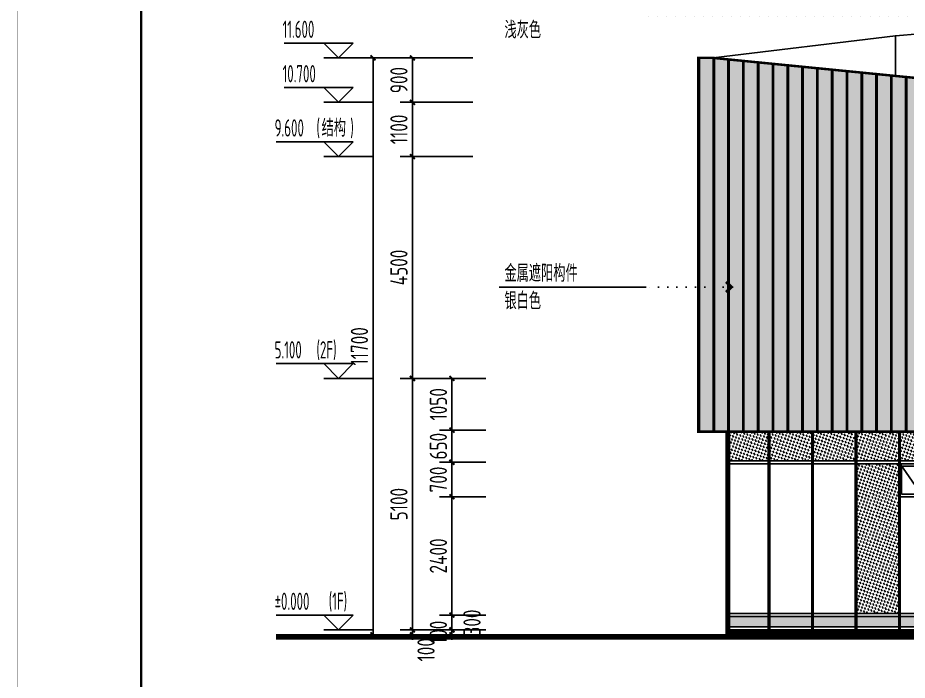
# Model space of a CAD drawing. Extents: x -280168 to 205214, y -148835 to -64913.
# Drawn here: x 121109 to 139140, y -140302 to -126868 of the extents above; entities that cross this region are included whole.
import ezdxf
from ezdxf.xclip import XClip

# ---------------------------------------------------------------- set-up
doc = ezdxf.new("R2010")
doc.units = 0
doc.header["$LTSCALE"] = 1000
doc.header["$MEASUREMENT"] = 0
doc.header["$XCLIPFRAME"] = 0
doc.linetypes.add('DASH', pattern=[0.35, 0.25, -0.1])
doc.linetypes.add('DOT2', pattern=[0.125, 0, -0.125])
for name, color, linetype in [('01-标注_尺寸', 124, 'Continuous'), ('01-标注_标高', 200, 'Continuous'), ('01-标注_符号', 200, 'Continuous'), ('01-标注_轴线坐标', 132, 'Continuous'), ('02-TEXT_标注', 130, 'Continuous'), ('05-填充_156', 156, 'Continuous'), ('05-填充_18', 18, 'Continuous'), ('05-填充_天正', 14, 'Continuous'), ('A-C_玻璃幕墙', 140, 'Continuous'), ('A-C_窗', 140, 'Continuous'), ('D-铝板', 181, 'Continuous'), ('E-立面轮廓', 241, 'Continuous')]:
    doc.layers.add(name, color=color, linetype=linetype)
doc.layers.add('04-不打印_辅助线', color=165, linetype='Continuous', plot=False)
doc.styles.add('_TCH_DIM', font='ros1.shx', dxfattribs={"width": 0.75, "bigfont": 'jd.shx'})
doc.styles.add('_TCH_DIM_T3', font='ros1.shx', dxfattribs={"width": 0.85, "bigfont": 'jd.shx'})
doc.styles.add('logo-3', font='STXIHEI_0.TTF', dxfattribs={"width": 0.75})
doc.styles.get("Standard").update_dxf_attribs({"font": 'STXIHEI_0.TTF', "width": 0.75})
doc.dimstyles.new('_TCH_ARCH&&100', dxfattribs={"dimtxt": 350, "dimasz": 100, "dimexe": 250, "dimexo": 300, "dimgap": 100, "dimtad": 1, "dimdec": 0, "dimzin": 0, "dimdsep": 46, "dimtxsty": '_TCH_DIM_T3', "dimblk": 'ARCHTICK', "dimcen": 0.09, "dimclrt": 7, "dimazin": 2, "dimtfac": 1, "dimtdec": 0, "dimtix": 1, "dimtmove": 2, "dimatfit": 3, "dimfxl": 0, "dimtolj": 1, "dimtzin": 0, "dimarcsym": 0})
doc.dimstyles.new('副本 ISO-1', dxfattribs={"dimtxt": 2.5, "dimasz": 1.5, "dimexe": 1.25, "dimexo": 0.625, "dimtad": 1, "dimdec": 0, "dimtxsty": 'logo-3', "dimblk": 'ARCHTICK', "dimcen": 2.5, "dimdle": 1, "dimadec": 0, "dimazin": 0, "dimtfac": 1, "dimtdec": 0, "dimtix": 1, "dimtmove": 0, "dimatfit": 3, "dimldrblk": 'AR', "dimfxl": 0, "dimarcsym": 0})
pattern_1 = [(0, (-156128.72, 157902.89), (158.75, 158.75), [79.375, -238.125]), (90, (-156089.03, 157863.2), (-158.75, 158.75), [79.375, -238.125])]
pattern_2 = [(315, (-156128.72, 163512.89), (134.70384, -3e-14), [95.25, -95.25])]
pattern_3 = [(315, (-87740.84, 167352.89), (134.70384, -3e-14), [95.25, -95.25])]
pattern_4 = [(0, (-32303.14, 165343.42), (158.75, 158.75), [79.375, -238.125]), (90, (-32263.46, 165303.73), (-158.75, 158.75), [79.375, -238.125])]

# ---------------------------------------------------------------- blocks, each defined once
blk = doc.blocks.new('图框-A1')
for points, const_width in [([(0, 0), (841, 0), (841, 594), (0, 594)], 0.05), ([(766, 584), (25, 584), (25, 10), (766, 10)], 0.5)]:
    blk.add_lwpolyline(points, close=True, dxfattribs=dict(const_width=const_width))
blk = doc.blocks.new('*U732')
at = {"layer": '05-填充_18', "const_width": 210}
blk.add_lwpolyline([(-870, 0), (870, 0)], dxfattribs=at)
blk = doc.blocks.new('*U733')
at = {"layer": '05-填充_18', "color": 0, "linetype": 'ByBlock', "lineweight": -2, "transparency": 16777216}
for p in [(-14400, 0), (-12600, 0), (-10800, 0), (-9000, 0), (-7200, 0), (-5400, 0), (-3600, 0), (-1800, 0), (0, 0)]:
    blk.add_blockref('*U732', p, dxfattribs=at)
blk = doc.blocks.new('*U708')
at = {"layer": 'A-C_玻璃幕墙'}
for p, q in [((-870, 30), (870, 30)), ((-870, -30), (870, -30))]:
    blk.add_line(p, q, dxfattribs=at)
blk = doc.blocks.new('*U709')
at = {"color": 0, "linetype": 'ByBlock', "lineweight": -2, "transparency": 16777216}
for p in [(-14400, 0), (-12600, 0), (-10800, 0), (-9000, 0), (-7200, 0), (-5400, 0), (-3600, 0), (-1800, 0), (0, 0)]:
    blk.add_blockref('*U708', p, dxfattribs=at)
blk = doc.blocks.new('*U710')
at = {"layer": 'A-C_玻璃幕墙'}
for p, q in [((-870, 30), (870, 30)), ((-870, -30), (870, -30))]:
    blk.add_line(p, q, dxfattribs=at)
blk = doc.blocks.new('*U711')
at = {"color": 0, "linetype": 'ByBlock', "lineweight": -2, "transparency": 16777216}
for p in [(-14400, 0), (-12600, 0), (-10800, 0), (-9000, 0), (-7200, 0), (-5400, 0), (-3600, 0), (-1800, 0), (0, 0)]:
    blk.add_blockref('*U710', p, dxfattribs=at)
blk = doc.blocks.new('*U712')
at = {"layer": 'A-C_玻璃幕墙'}
for p, q in [((-870, 30), (870, 30)), ((-870, -30), (870, -30))]:
    blk.add_line(p, q, dxfattribs=at)
blk = doc.blocks.new('*U713')
at = {"color": 0, "linetype": 'ByBlock', "lineweight": -2, "transparency": 16777216}
for p in [(-14400, 0), (-12600, 0), (-10800, 0), (-9000, 0), (-7200, 0), (-5400, 0), (-3600, 0), (-1800, 0), (0, 0)]:
    blk.add_blockref('*U712', p, dxfattribs=at)
blk = doc.blocks.new('*U714')
at = {"layer": 'A-C_玻璃幕墙'}
for p, q in [((-870, 30), (870, 30)), ((-870, -30), (870, -30))]:
    blk.add_line(p, q, dxfattribs=at)
blk = doc.blocks.new('*U715')
at = {"color": 0, "linetype": 'ByBlock', "lineweight": -2, "transparency": 16777216}
for p in [(-14400, 0), (-12600, 0), (-10800, 0), (-9000, 0), (-7200, 0), (-5400, 0), (-3600, 0), (-1800, 0), (0, 0)]:
    blk.add_blockref('*U714', p, dxfattribs=at)
blk = doc.blocks.new('*U716')
at = {"layer": 'A-C_玻璃幕墙'}
for p, q in [((-870, 30), (870, 30)), ((-870, -30), (870, -30))]:
    blk.add_line(p, q, dxfattribs=at)
blk = doc.blocks.new('*U717')
at = {"color": 0, "linetype": 'ByBlock', "lineweight": -2, "transparency": 16777216}
for p in [(-14400, 0), (-12600, 0), (-10800, 0), (-9000, 0), (-7200, 0), (-5400, 0), (-3600, 0), (-1800, 0), (0, 0)]:
    blk.add_blockref('*U716', p, dxfattribs=at)
blk = doc.blocks.new('*U720')
at = {"layer": 'A-C_玻璃幕墙'}
for p, q in [((-870, 30), (870, 30)), ((-870, -30), (870, -30))]:
    blk.add_line(p, q, dxfattribs=at)
blk = doc.blocks.new('*U721')
at = {"color": 0, "linetype": 'ByBlock', "lineweight": -2, "transparency": 16777216}
for p in [(-14400, 0), (-12600, 0), (-10800, 0), (-9000, 0), (-7200, 0), (-5400, 0), (-3600, 0), (-1800, 0), (0, 0)]:
    blk.add_blockref('*U720', p, dxfattribs=at)
blk = doc.blocks.new('*U722')
at = {"layer": 'A-C_玻璃幕墙'}
for p, q in [((-870, 30), (870, 30)), ((-870, -30), (870, -30))]:
    blk.add_line(p, q, dxfattribs=at)
blk = doc.blocks.new('*U723')
at = {"color": 0, "linetype": 'ByBlock', "lineweight": -2, "transparency": 16777216}
for p in [(-14400, 0), (-12600, 0), (-10800, 0), (-9000, 0), (-7200, 0), (-5400, 0), (-3600, 0), (-1800, 0), (0, 0)]:
    blk.add_blockref('*U722', p, dxfattribs=at)
blk = doc.blocks.new('*U724')
at = {"layer": 'A-C_玻璃幕墙'}
for p, q in [((-870, 30), (870, 30)), ((-870, -30), (870, -30))]:
    blk.add_line(p, q, dxfattribs=at)
blk = doc.blocks.new('*U725')
at = {"color": 0, "linetype": 'ByBlock', "lineweight": -2, "transparency": 16777216}
for p in [(-14400, 0), (-12600, 0), (-10800, 0), (-9000, 0), (-7200, 0), (-5400, 0), (-3600, 0), (-1800, 0), (0, 0)]:
    blk.add_blockref('*U724', p, dxfattribs=at)
blk = doc.blocks.new('*U726')
at = {"layer": 'A-C_玻璃幕墙'}
blk.add_line((-870, 0), (870, 0), dxfattribs=at)
blk = doc.blocks.new('*U727')
at = {"color": 0, "linetype": 'ByBlock', "lineweight": -2, "transparency": 16777216}
for p in [(-14400, 0), (-12600, 0), (-10800, 0), (-9000, 0), (-7200, 0), (-5400, 0), (-3600, 0), (-1800, 0), (0, 0)]:
    blk.add_blockref('*U726', p, dxfattribs=at)
blk = doc.blocks.new('*U728')
at = {"layer": '05-填充_156'}
h = blk.add_hatch(dxfattribs=at)
h.set_pattern_fill('CROSS', color=136, scale=100)
h.set_pattern_definition(pattern_1)
h.paths.add_polyline_path([(-1320, 920), (378, 920), (378, -570), (-1320, -570)])
blk = doc.blocks.new('*U729')
at = {"color": 0, "linetype": 'ByBlock', "lineweight": -2, "transparency": 16777216}
for p in [(-14400, 0), (-12600, 0), (-10800, 0), (-9000, 0), (-7200, 0), (-5400, 0), (-3600, 0), (-1800, 0), (0, 0)]:
    blk.add_blockref('*U728', p, dxfattribs=at)
blk = doc.blocks.new('*U730')
at = {"layer": '05-填充_156'}
h = blk.add_hatch(dxfattribs=at)
h.set_pattern_fill('DASH', color=256, scale=100, angle=315)
h.set_pattern_definition(pattern_2)
h.paths.add_polyline_path([(-420, 310), (1278, 310), (1278, -280), (-420, -280)])
blk = doc.blocks.new('*U731')
at = {"color": 0, "linetype": 'ByBlock', "lineweight": -2, "transparency": 16777216}
for p in [(-14400, 0), (-12600, 0), (-10800, 0), (-9000, 0), (-7200, 0), (-5400, 0), (-3600, 0), (-1800, 0), (0, 0)]:
    blk.add_blockref('*U730', p, dxfattribs=at)
blk = doc.blocks.new('*U718')
at = {"layer": '05-填充_156'}
h = blk.add_hatch(dxfattribs=at)
h.set_pattern_fill('CROSS', color=136, scale=100)
h.set_pattern_definition(pattern_1)
h.paths.add_polyline_path([(-1320, 720), (378, 720), (378, -570), (-1320, -570)])
blk = doc.blocks.new('*U719')
at = {"color": 0, "linetype": 'ByBlock', "lineweight": -2, "transparency": 16777216}
for p in [(-14400, 0), (-12600, 0), (-10800, 0), (-9000, 0), (-7200, 0), (-5400, 0), (-3600, 0), (-1800, 0), (0, 0)]:
    blk.add_blockref('*U718', p, dxfattribs=at)
blk = doc.blocks.new('A$C145657A9')
for points in [[(15, -2075), (885, -2075), (885, -375), (15, -375)], [(65, -2025), (835, -2025), (835, -425), (65, -425)]]:
    blk.add_lwpolyline(points, close=True)
at = {"linetype": 'DASH'}
for points in [[(15, -375), (450, -2075), (885, -375)], [(885, -375), (15, -1225), (885, -2075)]]:
    blk.add_lwpolyline(points, dxfattribs=at)
at = {"layer": '04-不打印_辅助线', "width": 0.75}
blk.add_text('0915', height=285.4, dxfattribs=at).set_placement((150, -1359))
blk = doc.blocks.new('*U734')
at = {"layer": 'A-C_窗'}
blk.add_line((435, -1035), (435, 1035), dxfattribs=at)
blk.add_blockref('A$C145657A9', (-450, 1040), dxfattribs=at)
blk = doc.blocks.new('*U735')
at = {"color": 0, "linetype": 'ByBlock', "lineweight": -2, "transparency": 16777216}
for p in [(0, 0), (1800, 0), (3600, 0), (5400, 0)]:
    blk.add_blockref('*U734', p, dxfattribs=at)
blk = doc.blocks.new('*U736')
at = {"layer": 'A-C_窗'}
blk.add_line((435, -1035), (435, 1035), dxfattribs=at)
blk.add_blockref('A$C145657A9', (-450, 1040), dxfattribs=at)
blk = doc.blocks.new('*U737')
at = {"color": 0, "linetype": 'ByBlock', "lineweight": -2, "transparency": 16777216}
for p in [(0, 0), (1800, 0)]:
    blk.add_blockref('*U736', p, dxfattribs=at)
blk = doc.blocks.new('*U178')
at = {"layer": 'A-C_玻璃幕墙'}
for p, q in [((-30, -2025), (-30, 8675)), ((30, -2025), (30, 8675))]:
    blk.add_line(p, q, dxfattribs=at)
blk = doc.blocks.new('*U180')
at = {"layer": '05-填充_天正'}
h = blk.add_hatch(dxfattribs=at)
h.set_pattern_fill('AR-CONC', color=256, scale=200)
h.set_pattern_definition([(50, (-156128.72, 161537.9), (364.36934, -31.87817), [38.1, -419.1]), (355, (-156128.72, 161537.9), (-70.48565, 382.1133), [30.48, -335.28]), (100.451, (-156098.36, 161535.23), (293.885, 350.2334), [32.38, -356.18]), (46.1842, (-156128.7, 161639.5), (542.1581, -84.0847), [57.15, -628.65]), (96.6356, (-156083.54, 161632.5), (474.8085, 494.8511), [48.57, -534.27]), (351.184, (-156128.7, 161639.5), (474.8092, 494.8502), [45.72, -502.92]), (21, (-156077.92, 161614.1), (303.22976, -204.53104), [38.1, -419.1]), (326, (-156077.92, 161614.1), (123.60406, 368.37593), [30.48, -335.28]), (71.4514, (-156052.65, 161597.04), (426.833, 163.8457), [32.38, -356.18]), (37.5, (-156128.72, 161537.89), (6.17721, 169.11008), [0, -331.216, 0, -340.36, 0, -336.55]), (7.5, (-156128.72, 161537.89), (133.63933, 200.36115), [0, -194.056, 0, -323.596, 0, -128.27]), (327.5, (-156242, 161537.89), (271.18119, -11.45749), [0, -127, 0, -396.24, 0, -525.78]), (317.5, (-156292.8, 161537.89), (296.25836, 50.85298), [0, -165.1, 0, -263.144, 0, -373.38])])
h.paths.add_polyline_path([(-420, 285), (1278, 285), (1278, -285), (-420, -285)])
blk = doc.blocks.new('*U179')
at = {"layer": '05-填充_156'}
h = blk.add_hatch(dxfattribs=at)
h.set_pattern_fill('DASH', color=256, scale=100, angle=315)
h.set_pattern_definition(pattern_2)
h.paths.add_polyline_path([(-420, 310), (1278, 310), (1278, -280), (-420, -280)])
blk = doc.blocks.new('A$C649D47EF')
for points in [[(-1735, 0), (5, 0), (5, 670), (-1735, 670)], [(-1685, 50), (-45, 50), (-45, 620), (-1685, 620)]]:
    blk.add_lwpolyline(points, close=True)
for points in [[(-1735, 670), (-865, 50)], [(-865, 50), (5, 670)]]:
    blk.add_lwpolyline(points)
at = {"layer": '04-不打印_辅助线', "width": 0.75}
blk.add_text('1807', height=285.4, dxfattribs=at).set_placement((-1188, 199))
blk = doc.blocks.new('000')
at = {"layer": '05-填充_156'}
h = blk.add_hatch(dxfattribs=at)
h.set_pattern_fill('CROSS', color=136, scale=100)
h.set_pattern_definition([(0, (-154860.72, 167352.89), (158.75, 158.75), [79.375, -238.125]), (90, (-154821.03, 167313.2), (-158.75, 158.75), [79.375, -238.125])])
h.paths.add_polyline_path([(0, 10370), (1666, 10370), (1666, 8880), (0, 8880)])
h = blk.add_hatch(dxfattribs=at)
h.set_pattern_fill('DASH', color=256, scale=100, angle=315)
h.set_pattern_definition(pattern_3)
h.paths.add_polyline_path([(0, 8800), (1666, 8800), (1666, 8230), (0, 8230)])
h = blk.add_hatch(dxfattribs=at)
h.set_pattern_fill('DASH', color=256, scale=100, angle=315)
h.set_pattern_definition([(315, (-82414.84, 164652.89), (134.70384, -3e-14), [95.25, -95.25])])
h.paths.add_polyline_path([(5326, 8170), (7066, 8170), (7066, 5530), (5326, 5530)])
h = blk.add_hatch(dxfattribs=at)
h.set_pattern_fill('CROSS', color=136, scale=100)
h.set_pattern_definition([(0, (-87740.84, 167352.89), (158.75, 158.75), [79.375, -238.125]), (90, (-87701.16, 167313.2), (-158.75, 158.75), [79.375, -238.125])])
h.paths.add_polyline_path([(0, 5470), (1666, 5470), (1666, 4180), (0, 4180)])
h = blk.add_hatch(dxfattribs=at)
h.set_pattern_fill('DASH', color=256, scale=100, angle=315)
h.set_pattern_definition(pattern_3)
h.paths.add_polyline_path([(0, 4100), (1666, 4100), (1666, 3530), (0, 3530)])
h = blk.add_hatch(dxfattribs=at)
h.set_pattern_fill('CROSS', color=136, scale=100)
h.set_pattern_definition(pattern_4)
h.paths.add_polyline_path([(16126, 4120), (17824, 4120), (17824, 3530), (16126, 3530)])
h = blk.add_hatch(dxfattribs=at)
h.set_pattern_fill('DASH', color=256, scale=100, angle=315)
h.set_pattern_definition([(315, (-82414.84, 159552.89), (134.70384, -3e-14), [95.25, -95.25])])
h.paths.add_polyline_path([(5326, 3470), (7066, 3470), (7066, 430), (5326, 430)])
h = blk.add_hatch(dxfattribs=at)
h.set_pattern_fill('CROSS', color=136, scale=100)
h.set_pattern_definition(pattern_4)
h.paths.add_polyline_path([(16126, 3470), (17866, 3470), (17866, 430), (16126, 430)])
at = {"layer": '05-填充_天正'}
h = blk.add_hatch(dxfattribs=at)
h.set_pattern_fill('AR-CONC', color=256, scale=200)
h.set_pattern_definition([(50, (-156295.33, 167352.9), (364.36934, -31.87817), [38.1, -419.1]), (355, (-156295.33, 167352.9), (-70.48565, 382.1133), [30.48, -335.28]), (100.451, (-156264.97, 167350.23), (293.885, 350.2334), [32.38, -356.18]), (46.1842, (-156295.33, 167454.5), (542.1581, -84.0847), [57.15, -628.65]), (96.6356, (-156250.15, 167447.5), (474.8085, 494.8511), [48.57, -534.27]), (351.184, (-156295.33, 167454.5), (474.8092, 494.8502), [45.72, -502.92]), (21, (-156244.53, 167429.1), (303.22976, -204.53104), [38.1, -419.1]), (326, (-156244.53, 167429.1), (123.60406, 368.37593), [30.48, -335.28]), (71.4514, (-156219.26, 167412.04), (426.833, 163.8457), [32.38, -356.18]), (37.5, (-156295.33, 167352.89), (6.17721, 169.11008), [0, -331.216, 0, -340.36, 0, -336.55]), (7.5, (-156295.33, 167352.89), (133.63933, 200.36115), [0, -194.056, 0, -323.596, 0, -128.27]), (327.5, (-156408.61, 167352.89), (271.18119, -11.45749), [0, -127, 0, -396.24, 0, -525.78]), (317.5, (-156459.41, 167352.89), (296.25836, 50.85298), [0, -165.1, 0, -263.144, 0, -373.38])])
h.paths.add_polyline_path([(0, 6100), (1666, 6100), (1666, 5530), (0, 5530)])
at = {"layer": '05-填充_18'}
for points, const_width in [([(0, 265), (1666, 265)], 210), ([(17896, 50), (0, 50)], 100)]:
    blk.add_lwpolyline(points, dxfattribs=dict(at, const_width=const_width))
at = {"layer": 'A-C_玻璃幕墙'}
for p, q in [((0, 10430), (1666, 10430)), ((0, 10370), (1666, 10370)), ((0, 8880), (1666, 8880)), ((0, 8820), (1666, 8820)), ((0, 8230), (1666, 8230)), ((0, 8170), (1666, 8170)), ((0, 5530), (1666, 5530)), ((0, 5470), (1666, 5470)), ((0, 4180), (1666, 4180)), ((0, 4120), (1666, 4120)), ((0, 3530), (1666, 3530)), ((0, 3470), (1666, 3470)), ((0, 430), (1666, 430)), ((0, 370), (1666, 370)), ((0, 160), (1666, 160)), ((0, 100), (1666, 100)), ((17896, 100), (0, 100))]:
    blk.add_line(p, q, dxfattribs=at)
at = {"layer": 'A-C_窗'}
blk.add_line((1666, 6100), (0, 6100), dxfattribs=at)
at = {"layer": 'E-立面轮廓'}
blk.add_lwpolyline([(17896, 0), (17896, 10800), (0, 10800), (0, 0)], dxfattribs=at)
for name, p in [('*U721', (16996, 10400)), ('*U729', (17446, 9450)), ('*U723', (16996, 8850)), ('*U731', (16546, 8510)), ('*U717', (16996, 8200)), ('*U737', (2161, 7135)), ('*U735', (9361, 7135)), ('*U727', (16996, 6100)), ('*U725', (16996, 5500)), ('*U719', (17446, 4750)), ('*U715', (16996, 4150)), ('*U713', (16996, 3500)), ('*U709', (16996, 400)), ('*U711', (16996, 130))]:
    blk.add_blockref(name, p)
at = {"color": 0, "linetype": 'ByBlock', "lineweight": -2, "transparency": 16777216}
for name, p in [('*U180', (2146, 5815)), ('*U180', (3946, 5815)), ('*U180', (7546, 5815)), ('*U180', (9346, 5815)), ('*U180', (11146, 5815)), ('*U180', (12946, 5815)), ('*U180', (14746, 5815)), ('*U180', (16546, 5815)), ('*U179', (2146, 3810)), ('*U179', (3946, 3810)), ('*U179', (5746, 3810)), ('*U179', (7546, 3810)), ('*U179', (9346, 3810)), ('*U179', (11146, 3810)), ('*U179', (12946, 3810)), ('*U179', (14746, 3810))]:
    blk.add_blockref(name, p, dxfattribs=at)
at = {"layer": '05-填充_18'}
blk.add_blockref('*U733', (16996, 265), dxfattribs=at)
at = {"layer": 'A-C_玻璃幕墙', "color": 0, "linetype": 'ByBlock', "lineweight": -2, "transparency": 16777216}
for p in [(1696, 2125), (3496, 2125), (5296, 2125), (7096, 2125), (8896, 2125), (10696, 2125), (12496, 2125), (14296, 2125), (16096, 2125)]:
    blk.add_blockref('*U178', p, dxfattribs=at)
at = {"layer": 'A-C_窗'}
for p in [(8861, 2800), (10661, 2800), (12461, 2800), (14261, 2800)]:
    blk.add_blockref('A$C649D47EF', p, dxfattribs=at)
blk = doc.blocks.new('*U326')
at = {"layer": '05-填充_18', "const_width": 300}
blk.add_lwpolyline([(0, 3115), (0, -4465)], dxfattribs=at)
at = {"layer": 'D-铝板'}
for p, q in [((-150, 3115), (-150, -4465)), ((-125, 3115), (-125, -4465)), ((150, 3115), (150, -4465))]:
    blk.add_line(p, q, dxfattribs=at)
blk = doc.blocks.new('*U327')
at = {"color": 0, "linetype": 'ByBlock', "lineweight": -2, "transparency": 16777216}
for p in [(0, 0), (300, 0), (600, 0), (900, 0), (1200, 0), (1500, 0), (1800, 0), (2100, 0), (2400, 0), (2700, 0), (3000, 0), (3300, 0), (3600, 0), (3900, 0), (4200, 0), (4500, 0), (4800, 0), (5100, 0), (5400, 0), (5700, 0), (6000, 0), (6300, 0), (6600, 0), (6900, 0), (7200, 0), (7500, 0), (7800, 0), (8100, 0), (8400, 0)]:
    blk.add_blockref('*U326', p, dxfattribs=at)
blk = doc.blocks.new('_ArchTick')
at = {"color": 0, "linetype": 'ByBlock', "const_width": 0.4}
blk.add_lwpolyline([(-0.5, -0.5), (0.5, 0.5)], dxfattribs=at)
blk = doc.blocks.new('*X10')
at = {"color": 0}
for p, q in [((-1012.312, 1692.723), (-1012.284, 1692.723)), ((-1012.312, 1692.722), (-1012.312, 1692.723)), ((-1012.311, 1692.724), (-1012.285, 1692.724)), ((-1012.311, 1692.721), (-1012.311, 1692.724)), ((-1012.311, 1692.722), (-1012.283, 1692.722)), ((-1012.31, 1692.725), (-1012.286, 1692.725)), ((-1012.31, 1692.72), (-1012.31, 1692.725)), ((-1012.31, 1692.721), (-1012.282, 1692.721)), ((-1012.309, 1692.726), (-1012.287, 1692.726)), ((-1012.309, 1692.719), (-1012.309, 1692.726)), ((-1012.309, 1692.72), (-1012.281, 1692.72)), ((-1012.308, 1692.727), (-1012.288, 1692.727)), ((-1012.308, 1692.718), (-1012.308, 1692.727)), ((-1012.308, 1692.719), (-1012.28, 1692.719)), ((-1012.307, 1692.728), (-1012.289, 1692.728)), ((-1012.307, 1692.717), (-1012.307, 1692.728)), ((-1012.307, 1692.718), (-1012.279, 1692.718)), ((-1012.306, 1692.729), (-1012.29, 1692.729)), ((-1012.306, 1692.716), (-1012.306, 1692.729)), ((-1012.306, 1692.717), (-1012.278, 1692.717)), ((-1012.305, 1692.73), (-1012.291, 1692.73)), ((-1012.305, 1692.715), (-1012.305, 1692.73)), ((-1012.305, 1692.716), (-1012.277, 1692.716)), ((-1012.304, 1692.731), (-1012.292, 1692.731)), ((-1012.304, 1692.714), (-1012.304, 1692.731)), ((-1012.304, 1692.715), (-1012.276, 1692.715)), ((-1012.303, 1692.732), (-1012.293, 1692.732)), ((-1012.303, 1692.713), (-1012.303, 1692.732)), ((-1012.303, 1692.714), (-1012.275, 1692.714)), ((-1012.302, 1692.733), (-1012.294, 1692.733)), ((-1012.302, 1692.712), (-1012.302, 1692.733)), ((-1012.302, 1692.713), (-1012.274, 1692.713)), ((-1012.301, 1692.734), (-1012.295, 1692.734)), ((-1012.301, 1692.711), (-1012.301, 1692.734)), ((-1012.301, 1692.712), (-1012.273, 1692.712)), ((-1012.3, 1692.735), (-1012.296, 1692.735)), ((-1012.3, 1692.71), (-1012.3, 1692.735)), ((-1012.3, 1692.711), (-1012.272, 1692.711)), ((-1012.299, 1692.736), (-1012.297, 1692.736)), ((-1012.299, 1692.709), (-1012.299, 1692.736)), ((-1012.299, 1692.71), (-1012.271, 1692.71)), ((-1012.298, 1692.708), (-1012.298, 1692.736)), ((-1012.298, 1692.709), (-1012.27, 1692.709)), ((-1012.297, 1692.707), (-1012.297, 1692.735)), ((-1012.296, 1692.706), (-1012.296, 1692.734)), ((-1012.295, 1692.705), (-1012.295, 1692.733)), ((-1012.294, 1692.704), (-1012.294, 1692.732)), ((-1012.293, 1692.703), (-1012.293, 1692.731)), ((-1012.292, 1692.702), (-1012.292, 1692.73)), ((-1012.291, 1692.701), (-1012.291, 1692.729)), ((-1012.29, 1692.7), (-1012.29, 1692.728)), ((-1012.289, 1692.699), (-1012.289, 1692.727)), ((-1012.288, 1692.698), (-1012.288, 1692.726)), ((-1012.287, 1692.697), (-1012.287, 1692.725)), ((-1012.286, 1692.696), (-1012.286, 1692.724)), ((-1012.285, 1692.695), (-1012.285, 1692.723)), ((-1012.284, 1692.694), (-1012.284, 1692.722)), ((-1012.283, 1692.693), (-1012.283, 1692.721)), ((-1012.282, 1692.692), (-1012.282, 1692.72)), ((-1012.281, 1692.691), (-1012.281, 1692.719)), ((-1012.28, 1692.69), (-1012.28, 1692.718)), ((-1012.279, 1692.689), (-1012.279, 1692.717)), ((-1012.278, 1692.688), (-1012.278, 1692.716)), ((-1012.277, 1692.687), (-1012.277, 1692.715)), ((-1012.276, 1692.686), (-1012.276, 1692.714)), ((-1012.275, 1692.685), (-1012.275, 1692.713)), ((-1012.274, 1692.684), (-1012.274, 1692.712)), ((-1012.273, 1692.683), (-1012.273, 1692.711)), ((-1012.272, 1692.682), (-1012.272, 1692.71)), ((-1012.271, 1692.681), (-1012.271, 1692.709)), ((-1012.27, 1692.68), (-1012.27, 1692.708)), ((-1012.312, 1692.618), (-1012.283, 1692.618)), ((-1012.312, 1692.617), (-1012.312, 1692.618)), ((-1012.311, 1692.619), (-1012.282, 1692.619)), ((-1012.311, 1692.616), (-1012.311, 1692.619)), ((-1012.311, 1692.617), (-1012.284, 1692.617)), ((-1012.31, 1692.62), (-1012.281, 1692.62)), ((-1012.31, 1692.615), (-1012.31, 1692.62)), ((-1012.31, 1692.616), (-1012.285, 1692.616)), ((-1012.309, 1692.621), (-1012.28, 1692.621)), ((-1012.309, 1692.614), (-1012.309, 1692.621)), ((-1012.309, 1692.615), (-1012.286, 1692.615)), ((-1012.308, 1692.622), (-1012.279, 1692.622)), ((-1012.308, 1692.613), (-1012.308, 1692.622)), ((-1012.308, 1692.614), (-1012.287, 1692.614)), ((-1012.307, 1692.623), (-1012.278, 1692.623)), ((-1012.307, 1692.612), (-1012.307, 1692.623)), ((-1012.307, 1692.613), (-1012.288, 1692.613)), ((-1012.306, 1692.624), (-1012.277, 1692.624)), ((-1012.306, 1692.611), (-1012.306, 1692.624)), ((-1012.306, 1692.612), (-1012.289, 1692.612)), ((-1012.305, 1692.625), (-1012.276, 1692.625)), ((-1012.305, 1692.61), (-1012.305, 1692.625)), ((-1012.305, 1692.611), (-1012.29, 1692.611)), ((-1012.304, 1692.626), (-1012.275, 1692.626)), ((-1012.304, 1692.609), (-1012.304, 1692.626)), ((-1012.304, 1692.61), (-1012.291, 1692.61)), ((-1012.303, 1692.627), (-1012.274, 1692.627)), ((-1012.303, 1692.608), (-1012.303, 1692.627)), ((-1012.303, 1692.609), (-1012.292, 1692.609)), ((-1012.302, 1692.628), (-1012.273, 1692.628)), ((-1012.302, 1692.607), (-1012.302, 1692.628)), ((-1012.302, 1692.608), (-1012.293, 1692.608)), ((-1012.301, 1692.629), (-1012.272, 1692.629)), ((-1012.301, 1692.606), (-1012.301, 1692.629)), ((-1012.301, 1692.607), (-1012.294, 1692.607)), ((-1012.3, 1692.63), (-1012.271, 1692.63)), ((-1012.3, 1692.605), (-1012.3, 1692.63)), ((-1012.3, 1692.606), (-1012.295, 1692.606)), ((-1012.299, 1692.631), (-1012.27, 1692.631)), ((-1012.299, 1692.604), (-1012.299, 1692.631)), ((-1012.299, 1692.605), (-1012.296, 1692.605)), ((-1012.298, 1692.632), (-1012.269, 1692.632)), ((-1012.298, 1692.603), (-1012.298, 1692.632)), ((-1012.298, 1692.604), (-1012.297, 1692.604)), ((-1012.297, 1692.708), (-1012.269, 1692.708)), ((-1012.297, 1692.633), (-1012.268, 1692.633)), ((-1012.297, 1692.604), (-1012.297, 1692.633)), ((-1012.296, 1692.707), (-1012.268, 1692.707)), ((-1012.296, 1692.634), (-1012.267, 1692.634)), ((-1012.296, 1692.605), (-1012.296, 1692.634)), ((-1012.295, 1692.706), (-1012.267, 1692.706)), ((-1012.295, 1692.635), (-1012.266, 1692.635)), ((-1012.295, 1692.606), (-1012.295, 1692.635)), ((-1012.294, 1692.705), (-1012.266, 1692.705)), ((-1012.294, 1692.636), (-1012.265, 1692.636)), ((-1012.294, 1692.607), (-1012.294, 1692.636)), ((-1012.293, 1692.704), (-1012.265, 1692.704)), ((-1012.293, 1692.637), (-1012.264, 1692.637)), ((-1012.293, 1692.608), (-1012.293, 1692.637)), ((-1012.292, 1692.703), (-1012.264, 1692.703)), ((-1012.292, 1692.638), (-1012.263, 1692.638)), ((-1012.292, 1692.609), (-1012.292, 1692.638)), ((-1012.291, 1692.702), (-1012.263, 1692.702)), ((-1012.291, 1692.639), (-1012.262, 1692.639)), ((-1012.291, 1692.61), (-1012.291, 1692.639)), ((-1012.29, 1692.701), (-1012.262, 1692.701)), ((-1012.29, 1692.64), (-1012.261, 1692.64)), ((-1012.29, 1692.611), (-1012.29, 1692.64)), ((-1012.289, 1692.7), (-1012.261, 1692.7)), ((-1012.289, 1692.641), (-1012.26, 1692.641)), ((-1012.289, 1692.612), (-1012.289, 1692.641)), ((-1012.288, 1692.699), (-1012.26, 1692.699)), ((-1012.288, 1692.642), (-1012.259, 1692.642)), ((-1012.288, 1692.613), (-1012.288, 1692.642)), ((-1012.287, 1692.698), (-1012.259, 1692.698)), ((-1012.287, 1692.643), (-1012.258, 1692.643)), ((-1012.287, 1692.614), (-1012.287, 1692.643)), ((-1012.286, 1692.697), (-1012.258, 1692.697)), ((-1012.286, 1692.644), (-1012.257, 1692.644)), ((-1012.286, 1692.615), (-1012.286, 1692.644)), ((-1012.285, 1692.696), (-1012.257, 1692.696)), ((-1012.285, 1692.645), (-1012.256, 1692.645)), ((-1012.285, 1692.616), (-1012.285, 1692.645)), ((-1012.284, 1692.695), (-1012.256, 1692.695)), ((-1012.284, 1692.646), (-1012.255, 1692.646)), ((-1012.284, 1692.617), (-1012.284, 1692.646)), ((-1012.283, 1692.694), (-1012.255, 1692.694)), ((-1012.283, 1692.647), (-1012.254, 1692.647)), ((-1012.283, 1692.618), (-1012.283, 1692.647)), ((-1012.282, 1692.693), (-1012.254, 1692.693)), ((-1012.282, 1692.648), (-1012.253, 1692.648)), ((-1012.282, 1692.619), (-1012.282, 1692.648)), ((-1012.281, 1692.692), (-1012.253, 1692.692)), ((-1012.281, 1692.649), (-1012.252, 1692.649)), ((-1012.281, 1692.62), (-1012.281, 1692.649)), ((-1012.28, 1692.691), (-1012.252, 1692.691)), ((-1012.28, 1692.65), (-1012.251, 1692.65)), ((-1012.28, 1692.621), (-1012.28, 1692.65)), ((-1012.279, 1692.69), (-1012.251, 1692.69)), ((-1012.279, 1692.651), (-1012.25, 1692.651)), ((-1012.279, 1692.622), (-1012.279, 1692.651)), ((-1012.278, 1692.689), (-1012.25, 1692.689)), ((-1012.278, 1692.652), (-1012.249, 1692.652)), ((-1012.278, 1692.623), (-1012.278, 1692.652)), ((-1012.277, 1692.688), (-1012.249, 1692.688)), ((-1012.277, 1692.653), (-1012.248, 1692.653)), ((-1012.277, 1692.624), (-1012.277, 1692.653)), ((-1012.276, 1692.687), (-1012.248, 1692.687)), ((-1012.276, 1692.654), (-1012.247, 1692.654)), ((-1012.276, 1692.625), (-1012.276, 1692.654)), ((-1012.275, 1692.686), (-1012.247, 1692.686)), ((-1012.275, 1692.655), (-1012.246, 1692.655)), ((-1012.275, 1692.626), (-1012.275, 1692.655)), ((-1012.274, 1692.685), (-1012.246, 1692.685)), ((-1012.274, 1692.656), (-1012.245, 1692.656)), ((-1012.274, 1692.627), (-1012.274, 1692.656)), ((-1012.273, 1692.684), (-1012.245, 1692.684)), ((-1012.273, 1692.657), (-1012.244, 1692.657)), ((-1012.273, 1692.628), (-1012.273, 1692.657)), ((-1012.272, 1692.683), (-1012.244, 1692.683)), ((-1012.272, 1692.658), (-1012.243, 1692.658)), ((-1012.272, 1692.629), (-1012.272, 1692.658)), ((-1012.271, 1692.682), (-1012.243, 1692.682)), ((-1012.271, 1692.659), (-1012.242, 1692.659)), ((-1012.271, 1692.63), (-1012.271, 1692.659)), ((-1012.27, 1692.681), (-1012.242, 1692.681)), ((-1012.27, 1692.66), (-1012.241, 1692.66)), ((-1012.27, 1692.631), (-1012.27, 1692.66)), ((-1012.269, 1692.679), (-1012.269, 1692.707)), ((-1012.269, 1692.68), (-1012.241, 1692.68)), ((-1012.269, 1692.661), (-1012.24, 1692.661)), ((-1012.269, 1692.632), (-1012.269, 1692.661)), ((-1012.268, 1692.678), (-1012.268, 1692.706)), ((-1012.268, 1692.679), (-1012.24, 1692.679)), ((-1012.268, 1692.662), (-1012.239, 1692.662)), ((-1012.268, 1692.633), (-1012.268, 1692.662)), ((-1012.267, 1692.677), (-1012.267, 1692.705)), ((-1012.267, 1692.678), (-1012.239, 1692.678)), ((-1012.267, 1692.663), (-1012.238, 1692.663)), ((-1012.267, 1692.634), (-1012.267, 1692.663)), ((-1012.266, 1692.676), (-1012.266, 1692.704)), ((-1012.266, 1692.677), (-1012.238, 1692.677)), ((-1012.266, 1692.664), (-1012.237, 1692.664)), ((-1012.266, 1692.635), (-1012.266, 1692.664)), ((-1012.265, 1692.675), (-1012.265, 1692.703)), ((-1012.265, 1692.676), (-1012.237, 1692.676)), ((-1012.265, 1692.665), (-1012.236, 1692.665)), ((-1012.265, 1692.636), (-1012.265, 1692.665)), ((-1012.264, 1692.674), (-1012.264, 1692.702)), ((-1012.264, 1692.675), (-1012.236, 1692.675)), ((-1012.264, 1692.666), (-1012.235, 1692.666)), ((-1012.264, 1692.637), (-1012.264, 1692.666)), ((-1012.263, 1692.673), (-1012.263, 1692.701)), ((-1012.263, 1692.674), (-1012.235, 1692.674)), ((-1012.263, 1692.667), (-1012.234, 1692.667)), ((-1012.263, 1692.638), (-1012.263, 1692.667)), ((-1012.262, 1692.672), (-1012.262, 1692.7)), ((-1012.262, 1692.673), (-1012.234, 1692.673)), ((-1012.262, 1692.668), (-1012.233, 1692.668)), ((-1012.262, 1692.639), (-1012.262, 1692.668)), ((-1012.261, 1692.671), (-1012.261, 1692.699)), ((-1012.261, 1692.672), (-1012.233, 1692.672)), ((-1012.261, 1692.669), (-1012.232, 1692.669)), ((-1012.261, 1692.64), (-1012.261, 1692.669)), ((-1012.26, 1692.67), (-1012.26, 1692.698)), ((-1012.26, 1692.671), (-1012.232, 1692.671)), ((-1012.26, 1692.67), (-1012.231, 1692.67)), ((-1012.26, 1692.641), (-1012.26, 1692.67)), ((-1012.259, 1692.642), (-1012.259, 1692.697)), ((-1012.258, 1692.643), (-1012.258, 1692.696)), ((-1012.257, 1692.644), (-1012.257, 1692.695)), ((-1012.256, 1692.645), (-1012.256, 1692.694)), ((-1012.255, 1692.646), (-1012.255, 1692.693)), ((-1012.254, 1692.647), (-1012.254, 1692.692)), ((-1012.253, 1692.648), (-1012.253, 1692.691)), ((-1012.252, 1692.649), (-1012.252, 1692.69)), ((-1012.251, 1692.65), (-1012.251, 1692.689)), ((-1012.25, 1692.651), (-1012.25, 1692.688)), ((-1012.249, 1692.652), (-1012.249, 1692.687)), ((-1012.248, 1692.653), (-1012.248, 1692.686)), ((-1012.247, 1692.654), (-1012.247, 1692.685)), ((-1012.246, 1692.655), (-1012.246, 1692.684)), ((-1012.245, 1692.656), (-1012.245, 1692.683)), ((-1012.244, 1692.657), (-1012.244, 1692.682)), ((-1012.243, 1692.658), (-1012.243, 1692.681)), ((-1012.242, 1692.659), (-1012.242, 1692.68)), ((-1012.241, 1692.66), (-1012.241, 1692.679)), ((-1012.24, 1692.661), (-1012.24, 1692.678)), ((-1012.239, 1692.662), (-1012.239, 1692.677)), ((-1012.238, 1692.663), (-1012.238, 1692.676)), ((-1012.237, 1692.664), (-1012.237, 1692.675)), ((-1012.236, 1692.665), (-1012.236, 1692.674)), ((-1012.235, 1692.666), (-1012.235, 1692.673)), ((-1012.234, 1692.667), (-1012.234, 1692.672)), ((-1012.233, 1692.668), (-1012.233, 1692.671)), ((-1012.232, 1692.669), (-1012.232, 1692.67))]:
    blk.add_line(p, q, dxfattribs=at)
blk = doc.blocks.new('A-ARROW')
blk.add_lwpolyline([(0.081, 0.052), (0.067, 0.067), (0, 0), (0.067, -0.067), (0.081, -0.052), (0.028, 0)], close=True)
at = {"rotation": 180}
blk.add_blockref('*X10', (-1012.231, 1692.67), dxfattribs=at)
blk = doc.blocks.new('AR')
at = {"xscale": -21.59999999986031, "yscale": 21.59999999999127, "zscale": 21.6, "rotation": 359.9999997162888}
blk.add_blockref('A-ARROW', (0, 0), dxfattribs=at)
blk = doc.blocks.new('*D940')
at = {"layer": '01-标注_轴线坐标', "color": 0, "lineweight": -2, "transparency": 16777216}
for p, q in [((129535, -127682), (128060, -127682)), ((128310, -139382), (128310, -127682)), ((129535, -139382), (128060, -139382))]:
    blk.add_line(p, q, dxfattribs=at)
at = {"layer": 'Defpoints', "color": 0, "transparency": 16777216}
for p in [(128310, -127682), (129835, -127682), (129835, -139382)]:
    blk.add_point(p, dxfattribs=at)
at = {"layer": '01-标注_轴线坐标', "color": 0, "lineweight": -2, "transparency": 16777216, "xscale": 100, "yscale": 100, "zscale": 100}
for p, rotation in [((128310, -127682), 90), ((128310, -139382), 270)]:
    blk.add_blockref('_ArchTick', p, dxfattribs=dict(at, rotation=rotation))
at = {"layer": '01-标注_轴线坐标', "color": 7, "transparency": 16777216, "insert": (128035, -133532), "char_height": 350, "attachment_point": 5, "rotation": 90, "style": '_TCH_DIM_T3'}
blk.add_mtext('\\A1;11700', dxfattribs=at)
blk = doc.blocks.new('*D941')
at = {"layer": '01-标注_尺寸', "color": 0, "lineweight": -2, "transparency": 16777216}
for p, q in [((129910, -139282), (129910, -139182)), ((130600, -139282), (129660, -139282)), ((129910, -139382), (129910, -139282)), ((130600, -139382), (129660, -139382)), ((129910, -139382), (129910, -139482))]:
    blk.add_line(p, q, dxfattribs=at)
at = {"layer": 'Defpoints', "color": 0, "transparency": 16777216}
for p in [(129910, -139282), (130900, -139282), (130900, -139382)]:
    blk.add_point(p, dxfattribs=at)
at = {"layer": '01-标注_尺寸', "color": 0, "lineweight": -2, "transparency": 16777216, "xscale": 100, "yscale": 100, "zscale": 100}
for p, rotation in [((129910, -139282), 270), ((129910, -139382), 90)]:
    blk.add_blockref('_ArchTick', p, dxfattribs=dict(at, rotation=rotation))
at = {"layer": '01-标注_尺寸', "color": 7, "transparency": 16777216, "insert": (129635, -139332), "char_height": 350, "attachment_point": 5, "rotation": 90, "style": '_TCH_DIM_T3'}
blk.add_mtext('\\A1;100', dxfattribs=at)
blk = doc.blocks.new('*D942')
at = {"layer": '01-标注_尺寸', "color": 0, "lineweight": -2, "transparency": 16777216}
for p, q in [((130600, -138982), (129660, -138982)), ((129910, -139282), (129910, -138982)), ((130600, -139282), (129660, -139282))]:
    blk.add_line(p, q, dxfattribs=at)
at = {"layer": 'Defpoints', "color": 0, "transparency": 16777216}
for p in [(129910, -138982), (130900, -138982), (130900, -139282)]:
    blk.add_point(p, dxfattribs=at)
at = {"layer": '01-标注_尺寸', "color": 0, "lineweight": -2, "transparency": 16777216, "xscale": 100, "yscale": 100, "zscale": 100}
for p, rotation in [((129910, -138982), 90), ((129910, -139282), 270)]:
    blk.add_blockref('_ArchTick', p, dxfattribs=dict(at, rotation=rotation))
at = {"layer": '01-标注_尺寸', "color": 7, "transparency": 16777216, "insert": (130317, -139132), "char_height": 350, "attachment_point": 5, "rotation": 90, "style": '_TCH_DIM_T3'}
blk.add_mtext('\\A1;300', dxfattribs=at)
blk = doc.blocks.new('*D943')
at = {"layer": '01-标注_尺寸', "color": 0, "lineweight": -2, "transparency": 16777216}
for p, q in [((130600, -136582), (129660, -136582)), ((129910, -138982), (129910, -136582)), ((130600, -138982), (129660, -138982))]:
    blk.add_line(p, q, dxfattribs=at)
at = {"layer": 'Defpoints', "color": 0, "transparency": 16777216}
for p in [(129910, -136582), (130900, -136582), (130900, -138982)]:
    blk.add_point(p, dxfattribs=at)
at = {"layer": '01-标注_尺寸', "color": 0, "lineweight": -2, "transparency": 16777216, "xscale": 100, "yscale": 100, "zscale": 100}
for p, rotation in [((129910, -136582), 90), ((129910, -138982), 270)]:
    blk.add_blockref('_ArchTick', p, dxfattribs=dict(at, rotation=rotation))
at = {"layer": '01-标注_尺寸', "color": 7, "transparency": 16777216, "insert": (129635, -137782), "char_height": 350, "attachment_point": 5, "rotation": 90, "style": '_TCH_DIM_T3'}
blk.add_mtext('\\A1;2400', dxfattribs=at)
blk = doc.blocks.new('*D944')
at = {"layer": '01-标注_尺寸', "color": 0, "lineweight": -2, "transparency": 16777216}
for p, q in [((130600, -135882), (129660, -135882)), ((129910, -135882), (129910, -135782)), ((129910, -136582), (129910, -135882)), ((130600, -136582), (129660, -136582)), ((129910, -136582), (129910, -136682))]:
    blk.add_line(p, q, dxfattribs=at)
at = {"layer": 'Defpoints', "color": 0, "transparency": 16777216}
for p in [(129910, -135882), (130900, -135882), (130900, -136582)]:
    blk.add_point(p, dxfattribs=at)
at = {"layer": '01-标注_尺寸', "color": 0, "lineweight": -2, "transparency": 16777216, "xscale": 100, "yscale": 100, "zscale": 100}
for p, rotation in [((129910, -135882), 270), ((129910, -136582), 90)]:
    blk.add_blockref('_ArchTick', p, dxfattribs=dict(at, rotation=rotation))
at = {"layer": '01-标注_尺寸', "color": 7, "transparency": 16777216, "insert": (129635, -136232), "char_height": 350, "attachment_point": 5, "rotation": 90, "style": '_TCH_DIM_T3'}
blk.add_mtext('\\A1;700', dxfattribs=at)
blk = doc.blocks.new('*D945')
at = {"layer": '01-标注_尺寸', "color": 0, "lineweight": -2, "transparency": 16777216}
for p, q in [((130600, -135232), (129660, -135232)), ((129910, -135232), (129910, -135132)), ((129910, -135882), (129910, -135232)), ((130600, -135882), (129660, -135882)), ((129910, -135882), (129910, -135982))]:
    blk.add_line(p, q, dxfattribs=at)
at = {"layer": 'Defpoints', "color": 0, "transparency": 16777216}
for p in [(129910, -135232), (130900, -135232), (130900, -135882)]:
    blk.add_point(p, dxfattribs=at)
at = {"layer": '01-标注_尺寸', "color": 0, "lineweight": -2, "transparency": 16777216, "xscale": 100, "yscale": 100, "zscale": 100}
for p, rotation in [((129910, -135232), 270), ((129910, -135882), 90)]:
    blk.add_blockref('_ArchTick', p, dxfattribs=dict(at, rotation=rotation))
at = {"layer": '01-标注_尺寸', "color": 7, "transparency": 16777216, "insert": (129635, -135557), "char_height": 350, "attachment_point": 5, "rotation": 90, "style": '_TCH_DIM_T3'}
blk.add_mtext('\\A1;650', dxfattribs=at)
blk = doc.blocks.new('*D946')
at = {"layer": '01-标注_尺寸', "color": 0, "lineweight": -2, "transparency": 16777216}
for p, q in [((130600, -134182), (129660, -134182)), ((129910, -135232), (129910, -134182)), ((130600, -135232), (129660, -135232))]:
    blk.add_line(p, q, dxfattribs=at)
at = {"layer": 'Defpoints', "color": 0, "transparency": 16777216}
for p in [(129910, -134182), (130900, -134182), (130900, -135232)]:
    blk.add_point(p, dxfattribs=at)
at = {"layer": '01-标注_尺寸', "color": 0, "lineweight": -2, "transparency": 16777216, "xscale": 100, "yscale": 100, "zscale": 100}
for p, rotation in [((129910, -134182), 90), ((129910, -135232), 270)]:
    blk.add_blockref('_ArchTick', p, dxfattribs=dict(at, rotation=rotation))
at = {"layer": '01-标注_尺寸', "color": 7, "transparency": 16777216, "insert": (129635, -134707), "char_height": 350, "attachment_point": 5, "rotation": 90, "style": '_TCH_DIM_T3'}
blk.add_mtext('\\A1;1050', dxfattribs=at)
blk = doc.blocks.new('*D947')
at = {"layer": '01-标注_轴线坐标', "color": 0, "lineweight": -2, "transparency": 16777216}
for p, q in [((130335, -127682), (128860, -127682)), ((129110, -128582), (129110, -127682)), ((130335, -128582), (128860, -128582))]:
    blk.add_line(p, q, dxfattribs=at)
at = {"layer": 'Defpoints', "color": 0, "transparency": 16777216}
for p in [(129110, -127682), (130635, -127682), (130635, -128582)]:
    blk.add_point(p, dxfattribs=at)
at = {"layer": '01-标注_轴线坐标', "color": 0, "lineweight": -2, "transparency": 16777216, "xscale": 100, "yscale": 100, "zscale": 100}
for p, rotation in [((129110, -127682), 90), ((129110, -128582), 270)]:
    blk.add_blockref('_ArchTick', p, dxfattribs=dict(at, rotation=rotation))
at = {"layer": '01-标注_轴线坐标', "color": 7, "transparency": 16777216, "insert": (128835, -128132), "char_height": 350, "attachment_point": 5, "rotation": 90, "style": '_TCH_DIM_T3'}
blk.add_mtext('\\A1;900', dxfattribs=at)
blk = doc.blocks.new('*D948')
at = {"layer": '01-标注_轴线坐标', "color": 0, "lineweight": -2, "transparency": 16777216}
for p, q in [((130335, -128582), (128860, -128582)), ((129110, -129682), (129110, -128582)), ((130335, -129682), (128860, -129682))]:
    blk.add_line(p, q, dxfattribs=at)
at = {"layer": 'Defpoints', "color": 0, "transparency": 16777216}
for p in [(129110, -128582), (130635, -128582), (130635, -129682)]:
    blk.add_point(p, dxfattribs=at)
at = {"layer": '01-标注_轴线坐标', "color": 0, "lineweight": -2, "transparency": 16777216, "xscale": 100, "yscale": 100, "zscale": 100}
for p, rotation in [((129110, -128582), 90), ((129110, -129682), 270)]:
    blk.add_blockref('_ArchTick', p, dxfattribs=dict(at, rotation=rotation))
at = {"layer": '01-标注_轴线坐标', "color": 7, "transparency": 16777216, "insert": (128835, -129132), "char_height": 350, "attachment_point": 5, "rotation": 90, "style": '_TCH_DIM_T3'}
blk.add_mtext('\\A1;1100', dxfattribs=at)
blk = doc.blocks.new('*D949')
at = {"layer": '01-标注_轴线坐标', "color": 0, "lineweight": -2, "transparency": 16777216}
for p, q in [((130335, -129682), (128860, -129682)), ((129110, -134182), (129110, -129682)), ((130335, -134182), (128860, -134182))]:
    blk.add_line(p, q, dxfattribs=at)
at = {"layer": 'Defpoints', "color": 0, "transparency": 16777216}
for p in [(129110, -129682), (130635, -129682), (130635, -134182)]:
    blk.add_point(p, dxfattribs=at)
at = {"layer": '01-标注_轴线坐标', "color": 0, "lineweight": -2, "transparency": 16777216, "xscale": 100, "yscale": 100, "zscale": 100}
for p, rotation in [((129110, -129682), 90), ((129110, -134182), 270)]:
    blk.add_blockref('_ArchTick', p, dxfattribs=dict(at, rotation=rotation))
at = {"layer": '01-标注_轴线坐标', "color": 7, "transparency": 16777216, "insert": (128835, -131932), "char_height": 350, "attachment_point": 5, "rotation": 90, "style": '_TCH_DIM_T3'}
blk.add_mtext('\\A1;4500', dxfattribs=at)
blk = doc.blocks.new('*D950')
at = {"layer": '01-标注_轴线坐标', "color": 0, "lineweight": -2, "transparency": 16777216}
for p, q in [((130335, -134182), (128860, -134182)), ((129110, -139282), (129110, -134182)), ((130335, -139282), (128860, -139282))]:
    blk.add_line(p, q, dxfattribs=at)
at = {"layer": 'Defpoints', "color": 0, "transparency": 16777216}
for p in [(129110, -134182), (130635, -134182), (130635, -139282)]:
    blk.add_point(p, dxfattribs=at)
at = {"layer": '01-标注_轴线坐标', "color": 0, "lineweight": -2, "transparency": 16777216, "xscale": 100, "yscale": 100, "zscale": 100}
for p, rotation in [((129110, -134182), 90), ((129110, -139282), 270)]:
    blk.add_blockref('_ArchTick', p, dxfattribs=dict(at, rotation=rotation))
at = {"layer": '01-标注_轴线坐标', "color": 7, "transparency": 16777216, "insert": (128835, -136732), "char_height": 350, "attachment_point": 5, "rotation": 90, "style": '_TCH_DIM_T3'}
blk.add_mtext('\\A1;5100', dxfattribs=at)
blk = doc.blocks.new('*D951')
at = {"layer": '01-标注_轴线坐标', "color": 0, "lineweight": -2, "transparency": 16777216}
for p, q in [((129110, -139282), (129110, -139182)), ((130335, -139282), (128860, -139282)), ((129110, -139382), (129110, -139282)), ((130335, -139382), (128860, -139382)), ((129110, -139382), (129110, -139482))]:
    blk.add_line(p, q, dxfattribs=at)
at = {"layer": 'Defpoints', "color": 0, "transparency": 16777216}
for p in [(129110, -139282), (130635, -139282), (130635, -139382)]:
    blk.add_point(p, dxfattribs=at)
at = {"layer": '01-标注_轴线坐标', "color": 0, "lineweight": -2, "transparency": 16777216, "xscale": 100, "yscale": 100, "zscale": 100}
for p, rotation in [((129110, -139282), 270), ((129110, -139382), 90)]:
    blk.add_blockref('_ArchTick', p, dxfattribs=dict(at, rotation=rotation))
at = {"layer": '01-标注_轴线坐标', "color": 7, "transparency": 16777216, "insert": (129385, -139685), "char_height": 350, "attachment_point": 5, "rotation": 90, "style": '_TCH_DIM_T3'}
blk.add_mtext('\\A1;100', dxfattribs=at)

msp = doc.modelspace()

# ---------------------------------------------------------------- linework, layer by layer
at = {"layer": '01-标注_标高'}
for p, q in [((127910.1, -127382.1), (126506.1, -127382.1)), ((127610.1, -127682.1), (127310.1, -127382.1)), ((127610.1, -127682.1), (127910.1, -127382.1)), ((128310.1, -127682.1), (127310.1, -127682.1)), ((127910.1, -128282.1), (126506.1, -128282.1)), ((127610.1, -128582.1), (127310.1, -128282.1)), ((127610.1, -128582.1), (127910.1, -128282.1)), ((128310.1, -128582.1), (127310.1, -128582.1)), ((127910.1, -129382.1), (126345.1, -129382.1)), ((127610.1, -129682.1), (127310.1, -129382.1)), ((127610.1, -129682.1), (127910.1, -129382.1)), ((128310.1, -129682.1), (127310.1, -129682.1)), ((127910.1, -133882.1), (126345.1, -133882.1)), ((127610.1, -134182.1), (127310.1, -133882.1)), ((127610.1, -134182.1), (127910.1, -133882.1)), ((128310.1, -134182.1), (127310.1, -134182.1)), ((127910.1, -138982.1), (126345.1, -138982.1)), ((127610.1, -139282.1), (127310.1, -138982.1)), ((127610.1, -139282.1), (127910.1, -138982.1)), ((128310.1, -139282.1), (127310.1, -139282.1))]:
    msp.add_line(p, q, dxfattribs=at)
at = {"layer": '01-标注_符号'}
msp.add_line((133846.2, -132328.1), (130869.8, -132328.1), dxfattribs=at)
at = {"layer": '04-不打印_辅助线'}
msp.add_lwpolyline([(123611.1, -145432.1), (197711.1, -145432.1), (197711.1, -117932.1), (123611.1, -117932.1)], close=True, dxfattribs=at)
at = {"layer": 'E-立面轮廓'}
msp.add_line((126345.1, -139382.1), (171322.8, -139382.1), dxfattribs=at)
for points in [[(138899.8, -127232.1), (135205.8, -127682.1)], [(138899.8, -128047.5), (138899.8, -127232.1), (139379.8, -127195.6)]]:
    msp.add_lwpolyline(points, dxfattribs=at)
at = {"layer": 'E-立面轮廓', "const_width": 50}
msp.add_lwpolyline([(143575.5, -128509.9), (135205.8, -127682.1), (134905.8, -127682.1), (134905.8, -135262.1), (142479.8, -135262.1), (142479.8, -128582.1)], close=True, dxfattribs=at)
at = {"layer": 'E-立面轮廓', "const_width": 100}
for points in [[(135505.8, -135262.1), (135505.8, -139382.1)], [(126345.1, -139432.1), (171322.8, -139432.1)]]:
    msp.add_lwpolyline(points, dxfattribs=at)
at = {"layer": 'E-立面轮廓'}
msp.add_lwpolyline([(142479.8, -135262.1), (135505.8, -135262.1), (135505.8, -139382.1), (142479.8, -139382.1)], close=True, dxfattribs=at)

# ---------------------------------------------------------------- block references
at = {"xscale": 100, "yscale": 100, "zscale": 100}
msp.add_blockref('图框-A1', (121111.1, -148832.1), dxfattribs=at)
ref = msp.add_blockref('*U327', (135055.8, -130797.1))
XClip(ref).set_block_clipping_path([(8519.7010346058, 2287.2440242597), (150, 3115), (-150, 3115), (-150, -4464.9999999999), (7424, -4465), (7424, 2215)])
at = {"layer": 'A-C_玻璃幕墙'}
ref = msp.add_blockref('000', (135505.8, -139382.1), dxfattribs=dict(at, xscale=0.49))
XClip(ref).set_block_clipping_path([(0, 0), (14232.6530612245, 4120.0000000001)])

# ---------------------------------------------------------------- texts
at = {"layer": '02-TEXT_标注', "style": '_TCH_DIM'}
for s, height, width, p in [('11.600', 350, 0.6375, (126476.1, -127277.1)), ('浅灰色', 347.29, 0.75, (130974.8, -127287.9)), ('10.700', 350, 0.6375, (126476.1, -128177.1)), ('(', 350, 0.6375, (127163.5, -129277.1)), ('结构', 347.29, 0.75, (127267.6, -129277.1)), (')', 350, 0.6375, (127849.6, -129277.1)), ('9.600', 350, 0.6375, (126315.1, -129277.1)), ('金属遮阳构件', 347.29, 0.75, (130974.8, -132223.1)), ('银白色', 347.29, 0.75, (130974.8, -132783.1)), ('5.100', 350, 0.6375, (126315.1, -133777.1)), ('(2F)', 350, 0.6375, (127163.5, -133777.1)), ('%%P0.000', 350, 0.6375, (126315.1, -138877.1)), ('(1F)', 350, 0.6375, (127411.6, -138877.1))]:
    msp.add_text(s, height=height, dxfattribs=dict(at, width=width)).set_placement(p)

# ---------------------------------------------------------------- dimensions: what is measured, and where the dimension line sits
at = {"layer": '01-标注_尺寸'}
for p1, p2, picture, middle in [((130900.3, -135232.1), (130900.3, -134182.1), '*D946', (129635.1, -134707.1)), ((130900.3, -135882.1), (130900.3, -135232.1), '*D945', (129635.1, -135557.1)), ((130900.3, -136582.1), (130900.3, -135882.1), '*D944', (129635.1, -136232.1)), ((130900.3, -138982.1), (130900.3, -136582.1), '*D943', (129635.1, -137782.1)), ((130900.3, -139382.1), (130900.3, -139282.1), '*D941', (129635.1, -139332.1))]:
    dim = msp.add_aligned_dim(p1=p1, p2=p2, distance=990.2, dimstyle='_TCH_ARCH&&100', dxfattribs=at)
    dim.commit()
    dim.dimension.update_dxf_attribs({"geometry": picture, "text_midpoint": middle})
dim = msp.add_linear_dim(base=(129910.1, -138982.1), p1=(130900.3, -139282.1), p2=(130900.3, -138982.1), angle=90, dimstyle='_TCH_ARCH&&100', dxfattribs=at)
dim.commit()
dim.dimension.update_dxf_attribs({"geometry": '*D942', "text_midpoint": (130317, -139132.1), "dimtype": 161})
at = {"layer": '01-标注_轴线坐标'}
for p1, p2, picture, middle in [((129835.3, -139382.1), (129835.3, -127682.1), '*D940', (128035.1, -133532.1)), ((130635.3, -128582.1), (130635.3, -127682.1), '*D947', (128835.1, -128132.1)), ((130635.3, -129682.1), (130635.3, -128582.1), '*D948', (128835.1, -129132.1)), ((130635.3, -134182.1), (130635.3, -129682.1), '*D949', (128835.1, -131932.1)), ((130635.3, -139282.1), (130635.3, -134182.1), '*D950', (128835.1, -136732.1))]:
    dim = msp.add_aligned_dim(p1=p1, p2=p2, distance=1525.3, dimstyle='_TCH_ARCH&&100', dxfattribs=at)
    dim.commit()
    dim.dimension.update_dxf_attribs({"geometry": picture, "text_midpoint": middle})
dim = msp.add_linear_dim(base=(129110.1, -139282.1), p1=(130635.3, -139382.1), p2=(130635.3, -139282.1), angle=90, dimstyle='_TCH_ARCH&&100', dxfattribs=at)
dim.commit()
dim.dimension.update_dxf_attribs({"geometry": '*D951', "text_midpoint": (129385.1, -139685.3), "dimtype": 161})

# ---------------------------------------------------------------- leaders
at = {"layer": '01-标注_符号', "color": 51, "linetype": 'DOT2', "ltscale": 1.5}
for points in [[(139703.6, -126832.9), (133846.2, -126832.9)], [(135597, -132328.1), (133846.2, -132328.1)]]:
    msp.add_leader(points, dimstyle='副本 ISO-1', override={"dimasz": 75, "dimtad": 0}, dxfattribs=at)

doc.saveas('drawing.dxf')
